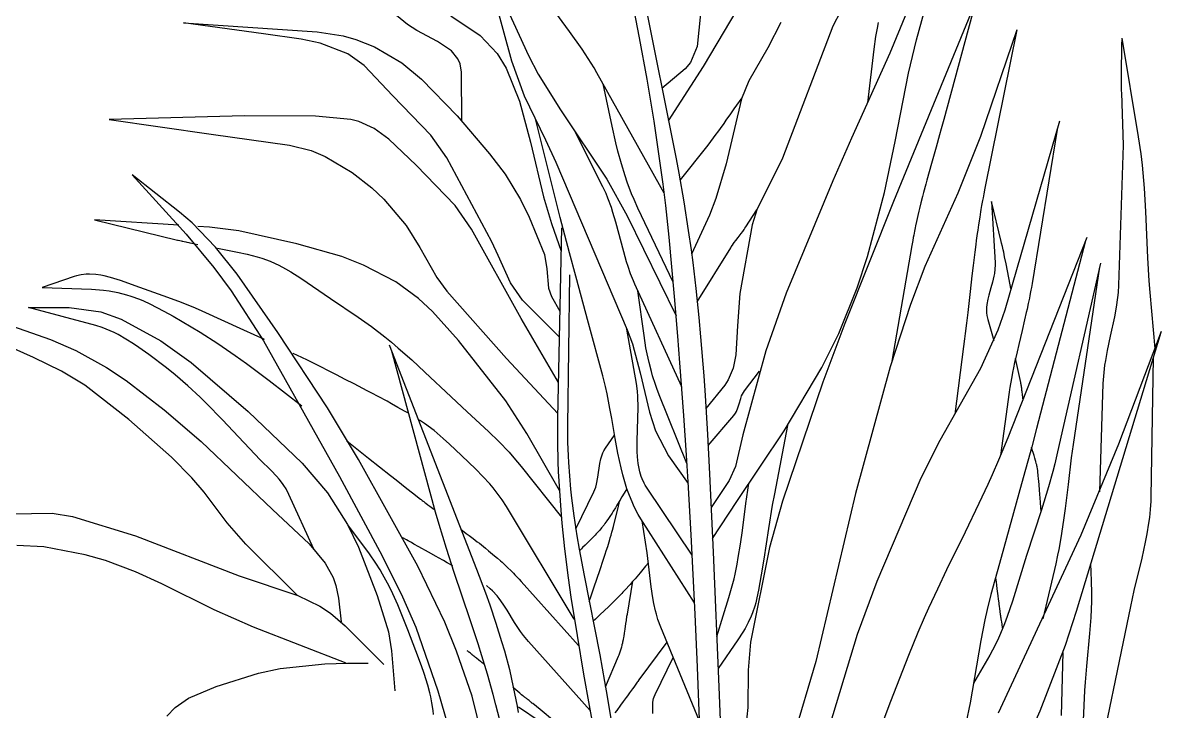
# Model space of a CAD drawing. Header units: millimetres. Extents: x 237 to 339, y 16 to 52.
# Drawn here: x 264.323 to 265.197, y 44.119 to 44.651 of the extents above; entities that cross this region are included whole.
import ezdxf

# ---------------------------------------------------------------- set-up
doc = ezdxf.new("R2010")
doc.units = ezdxf.units.MM
doc.header["$LTSCALE"] = 0.6
doc.header["$MEASUREMENT"] = 0
doc.layers.add('VEGETAÇAO', color=76, linetype='Continuous')

msp = doc.modelspace()

# ---------------------------------------------------------------- linework, layer by layer
at = {"layer": 'VEGETAÇAO', "lineweight": -3}
for p, q in [((264.77535, 44.80686), (264.82737, 44.54595)), ((264.79912, 44.63947), (264.79494, 44.66083)), ((264.80503, 44.60732), (264.79912, 44.63947)), ((264.8087, 44.58581), (264.80503, 44.60732)), ((264.81044, 44.57503), (264.8087, 44.58581)), ((264.81292, 44.55883), (264.81044, 44.57503)), ((264.81599, 44.53717), (264.81292, 44.55883)), ((264.82737, 44.54595), (264.8295, 44.53495)), ((264.81741, 44.52632), (264.81599, 44.53717)), ((264.8295, 44.53495), (264.83341, 44.51285)), ((264.81939, 44.51), (264.81741, 44.52632)), ((264.82199, 44.48545), (264.81939, 44.51)), ((264.83341, 44.51285), (264.83687, 44.49063)), ((264.739, 44.49268), (264.73596, 44.34586)), ((264.8262, 44.43955), (264.82199, 44.48545)), ((264.83687, 44.49063), (264.83895, 44.47576)), ((264.83895, 44.47576), (264.84024, 44.46582)), ((264.84024, 44.46582), (264.8426, 44.4459)), ((264.74509, 44.45645), (264.74357, 44.34013)), ((264.8426, 44.4459), (264.84495, 44.42342)), ((264.82875, 44.40894), (264.8262, 44.43955)), ((264.84495, 44.42342), (264.84635, 44.40839)), ((264.83035, 44.38853), (264.82875, 44.40894)), ((264.84635, 44.40839), (264.84879, 44.37827)), ((264.83332, 44.34769), (264.83035, 44.38853)), ((264.84879, 44.37827), (264.84986, 44.36318)), ((264.84986, 44.36318), (264.85173, 44.33297)), ((264.73596, 44.34586), (264.73584, 44.33457)), ((264.83536, 44.31705), (264.83332, 44.34769)), ((264.74357, 44.34013), (264.74355, 44.33232)), ((264.73584, 44.33457), (264.73587, 44.32705)), ((264.73587, 44.32705), (264.73619, 44.31204)), ((264.74355, 44.33232), (264.74363, 44.32712)), ((264.74363, 44.32712), (264.744, 44.31673)), ((264.85173, 44.33297), (264.85334, 44.30273)), ((264.73619, 44.31204), (264.73648, 44.30454)), ((264.744, 44.31673), (264.74428, 44.31155)), ((264.74428, 44.31155), (264.74503, 44.3012)), ((264.83663, 44.29661), (264.83536, 44.31705)), ((264.73648, 44.30454), (264.73729, 44.28956)), ((264.74503, 44.3012), (264.74601, 44.29088)), ((264.85334, 44.30273), (264.85608, 44.24231)), ((264.83898, 44.25574), (264.83663, 44.29661)), ((264.73729, 44.28956), (264.73839, 44.2746)), ((264.74601, 44.29088), (264.74677, 44.28401)), ((264.74677, 44.28401), (264.74855, 44.27029)), ((264.73839, 44.2746), (264.73927, 44.26464)), ((264.74855, 44.27029), (264.75089, 44.25489)), ((264.73927, 44.26464), (264.74137, 44.24474)), ((264.75089, 44.25489), (264.75262, 44.24464)), ((264.84209, 44.19439), (264.83898, 44.25574)), ((264.74137, 44.24474), (264.74418, 44.22239)), ((264.75262, 44.24464), (264.75637, 44.22418)), ((264.85608, 44.24231), (264.86045, 44.13838)), ((264.74418, 44.22239), (264.74628, 44.20751)), ((264.75637, 44.22418), (264.7685, 44.16293)), ((264.74628, 44.20751), (264.75092, 44.17779)), ((264.84392, 44.15347), (264.84209, 44.19439)), ((264.75092, 44.17779), (264.75597, 44.14813)), ((264.7685, 44.16293), (264.77226, 44.14251)), ((264.84505, 44.12619), (264.84392, 44.15347)), ((264.75597, 44.14813), (264.7665, 44.08891)), ((264.77226, 44.14251), (264.77399, 44.13229)), ((264.86045, 44.13838), (264.86252, 44.08641)), ((264.77399, 44.13229), (264.80038, 43.97047)), ((264.84711, 44.0716), (264.84505, 44.12619))]:
    msp.add_line(p, q, dxfattribs=at)
at = {"layer": 'VEGETAÇAO', "color": 76, "lineweight": -3}
for p, q in [((264.67282, 44.72148), (264.70043, 44.62157)), ((265.01301, 44.63792), (265.03534, 44.71895)), ((264.62006, 44.64955), (264.58418, 44.67916)), ((264.84849, 44.67888), (264.84365, 44.63267)), ((264.84849, 44.61715), (264.8861, 44.6805)), ((265.01301, 44.6777), (264.99254, 44.62744)), ((265.05884, 44.66768), (264.99538, 44.51298)), ((265.05884, 44.66768), (265.03416, 44.57633)), ((264.69471, 44.66655), (264.71335, 44.62569)), ((264.74511, 44.64436), (264.7318, 44.66259)), ((264.95432, 44.6598), (264.94838, 44.64823)), ((264.44695, 44.65096), (264.55037, 44.64391)), ((264.50878, 44.6425), (264.44695, 44.65096)), ((264.65352, 44.65646), (264.67626, 44.64109)), ((264.90843, 44.65118), (264.8983, 44.63154)), ((264.98359, 44.6512), (264.9827, 44.6469)), ((264.53805, 44.63834), (264.50878, 44.6425)), ((264.55037, 44.64391), (264.57031, 44.64088)), ((264.62719, 44.64493), (264.62006, 44.64955)), ((264.6433, 44.63662), (264.62719, 44.64493)), ((264.67626, 44.64109), (264.68935, 44.62727)), ((264.75493, 44.63053), (264.74511, 44.64436)), ((264.94838, 44.64823), (264.9096, 44.54657)), ((264.9827, 44.6469), (264.98151, 44.64041)), ((265.09057, 44.64558), (265.06237, 44.56308)), ((265.09057, 44.64558), (265.06589, 44.5233)), ((264.55256, 44.63513), (264.53805, 44.63834)), ((264.57397, 44.627), (264.55256, 44.63513)), ((264.57031, 44.64088), (264.58012, 44.6381)), ((264.58012, 44.6381), (264.59459, 44.63232)), ((264.59459, 44.63232), (264.61556, 44.61995)), ((264.65399, 44.62933), (264.6433, 44.63662)), ((264.84365, 44.63267), (264.83857, 44.62024)), ((264.98151, 44.64041), (264.98011, 44.63055)), ((265.00678, 44.61202), (265.01301, 44.63792)), ((265.17152, 44.63916), (265.18427, 44.56303)), ((265.17164, 44.62865), (265.17174, 44.6347)), ((265.17174, 44.6347), (265.17176, 44.63773)), ((264.58668, 44.61811), (264.57397, 44.627)), ((264.65903, 44.62309), (264.65399, 44.62933)), ((264.68935, 44.62727), (264.69627, 44.61591)), ((264.71335, 44.62569), (264.72105, 44.6112)), ((264.75962, 44.62343), (264.75493, 44.63053)), ((264.8983, 44.63154), (264.8836, 44.60605)), ((264.99254, 44.62744), (264.96284, 44.56192)), ((264.98011, 44.63055), (264.97527, 44.58919)), ((265.17141, 44.61654), (265.17164, 44.62865)), ((264.60882, 44.59459), (264.58668, 44.61811)), ((264.61556, 44.61995), (264.63082, 44.60755)), ((264.66064, 44.61938), (264.65903, 44.62309)), ((264.66165, 44.61291), (264.66064, 44.61938)), ((264.69627, 44.61591), (264.70661, 44.59036)), ((264.70043, 44.62157), (264.71021, 44.59467)), ((264.7641, 44.61615), (264.75962, 44.62343)), ((264.76623, 44.61243), (264.7641, 44.61615)), ((264.83439, 44.61553), (264.81652, 44.60036)), ((264.82154, 44.57519), (264.84849, 44.61715)), ((264.83857, 44.62024), (264.83439, 44.61553)), ((265.17136, 44.6125), (265.17141, 44.61654)), ((264.63082, 44.60755), (264.65828, 44.57908)), ((264.66205, 44.57491), (264.66165, 44.61291)), ((264.72105, 44.6112), (264.73811, 44.58372)), ((264.81825, 44.51954), (264.76623, 44.61243)), ((264.8836, 44.60605), (264.87787, 44.59225)), ((264.99655, 44.5594), (265.00678, 44.61202)), ((265.17134, 44.61048), (265.17136, 44.6125)), ((265.17134, 44.60645), (265.17134, 44.61048)), ((265.17135, 44.60443), (265.17134, 44.60645)), ((264.77799, 44.57118), (264.7711, 44.60374)), ((265.1714, 44.6014), (265.17135, 44.60443)), ((265.17147, 44.59838), (265.1714, 44.6014)), ((265.17152, 44.59687), (265.17147, 44.59838)), ((264.63797, 44.56423), (264.60882, 44.59459)), ((264.70661, 44.59036), (264.71508, 44.55882)), ((264.71021, 44.59467), (264.72657, 44.56064)), ((264.87787, 44.59225), (264.86612, 44.54215)), ((264.87612, 44.59024), (264.87213, 44.58459)), ((264.87814, 44.59305), (264.87612, 44.59024)), ((265.17302, 44.55655), (265.17152, 44.59687)), ((264.73811, 44.58372), (264.77388, 44.53036)), ((264.86948, 44.5808), (264.86595, 44.57575)), ((264.87213, 44.58459), (264.86948, 44.5808)), ((264.49416, 44.57908), (264.38963, 44.57626)), ((264.38963, 44.57626), (264.46831, 44.56499)), ((264.54887, 44.579), (264.49416, 44.57908)), ((264.57622, 44.57626), (264.54887, 44.579)), ((264.58252, 44.57479), (264.57622, 44.57626)), ((264.59442, 44.56923), (264.58252, 44.57479)), ((264.65828, 44.57908), (264.68346, 44.54978)), ((264.73803, 44.50075), (264.71906, 44.57586)), ((264.78091, 44.5582), (264.77799, 44.57118)), ((264.86418, 44.57323), (264.86151, 44.56947)), ((264.86595, 44.57575), (264.86418, 44.57323)), ((265.03416, 44.57633), (265.03221, 44.56918)), ((265.12347, 44.57501), (265.08117, 44.42915)), ((264.46831, 44.56499), (264.52901, 44.55654)), ((264.6056, 44.56105), (264.59442, 44.56923)), ((264.65041, 44.54667), (264.63797, 44.56423)), ((264.77094, 44.52433), (264.74891, 44.5678)), ((264.85745, 44.56389), (264.85608, 44.56205)), ((264.86016, 44.5676), (264.85745, 44.56389)), ((264.86151, 44.56947), (264.86016, 44.5676)), ((265.03088, 44.56442), (265.0282, 44.5549)), ((265.03221, 44.56918), (265.03088, 44.56442)), ((265.06237, 44.56308), (265.04498, 44.51951)), ((265.12161, 44.56861), (265.10232, 44.44978)), ((265.18427, 44.56303), (265.18619, 44.54984)), ((264.52901, 44.55654), (264.54563, 44.55231)), ((264.6268, 44.54103), (264.6056, 44.56105)), ((264.71508, 44.55882), (264.72513, 44.51654)), ((264.72657, 44.56064), (264.73451, 44.54348)), ((264.78253, 44.55174), (264.78091, 44.5582)), ((264.85084, 44.55527), (264.83046, 44.52977)), ((264.85191, 44.55661), (264.85084, 44.55527)), ((264.85401, 44.55931), (264.85191, 44.55661)), ((264.85608, 44.56205), (264.85401, 44.55931)), ((264.96284, 44.56192), (264.94838, 44.52889)), ((264.98833, 44.52005), (264.99655, 44.5594)), ((265.0282, 44.5549), (265.02461, 44.54221)), ((265.16928, 44.44847), (265.17302, 44.55655)), ((264.54563, 44.55231), (264.55639, 44.54773)), ((264.55639, 44.54773), (264.57734, 44.5354)), ((264.68525, 44.48184), (264.65041, 44.54667)), ((264.68346, 44.54978), (264.69537, 44.53399)), ((264.78516, 44.54215), (264.78253, 44.55174)), ((264.9096, 44.54657), (264.90124, 44.52967)), ((265.18619, 44.54984), (265.18721, 44.541)), ((264.65686, 44.50984), (264.6268, 44.54103)), ((264.73451, 44.54348), (264.78974, 44.41383)), ((264.78809, 44.53269), (264.78516, 44.54215)), ((264.86612, 44.54215), (264.85819, 44.51523)), ((265.02461, 44.54221), (265.02283, 44.53586)), ((265.18721, 44.541), (265.18779, 44.53509)), ((264.40747, 44.53363), (264.44922, 44.4877)), ((264.44411, 44.50479), (264.40747, 44.53363)), ((264.57734, 44.5354), (264.59254, 44.52361)), ((264.69537, 44.53399), (264.7073, 44.51463)), ((264.77388, 44.53036), (264.78974, 44.50193)), ((264.78968, 44.52804), (264.78809, 44.53269)), ((264.79312, 44.51889), (264.78968, 44.52804)), ((264.90124, 44.52967), (264.88991, 44.50722)), ((264.94838, 44.52889), (264.91255, 44.44229)), ((265.02108, 44.52949), (265.02022, 44.52631)), ((265.02283, 44.53586), (265.02108, 44.52949)), ((265.18779, 44.53509), (265.18874, 44.52322)), ((264.59254, 44.52361), (264.60185, 44.51471)), ((264.77337, 44.51915), (264.77094, 44.52433)), ((264.77484, 44.51561), (264.77337, 44.51915)), ((264.79498, 44.51441), (264.79312, 44.51889)), ((264.97516, 44.47043), (264.98833, 44.52005)), ((265.01853, 44.51993), (265.0177, 44.51673)), ((265.02022, 44.52631), (265.01853, 44.51993)), ((265.04498, 44.51951), (265.0196, 44.46271)), ((265.06501, 44.51884), (265.06445, 44.51586)), ((265.06589, 44.5233), (265.06501, 44.51884)), ((265.18874, 44.52322), (265.18979, 44.50535)), ((264.60185, 44.51471), (264.61893, 44.49453)), ((264.66952, 44.49171), (264.65686, 44.50984)), ((264.7073, 44.51463), (264.71409, 44.50088)), ((264.72513, 44.51654), (264.73134, 44.49594)), ((264.77749, 44.50833), (264.77484, 44.51561)), ((264.79796, 44.50783), (264.79498, 44.51441)), ((264.85819, 44.51523), (264.85319, 44.50237)), ((264.99538, 44.51298), (264.95778, 44.41869)), ((265.01649, 44.51192), (265.01544, 44.50764)), ((265.0177, 44.51673), (265.01649, 44.51192)), ((265.06337, 44.50989), (265.06285, 44.5069)), ((265.06408, 44.51387), (265.06337, 44.50989)), ((265.06445, 44.51586), (265.06408, 44.51387)), ((265.07088, 44.51303), (265.07371, 44.46565)), ((265.07844, 44.48223), (265.07088, 44.51303)), ((264.45383, 44.49651), (264.44411, 44.50479)), ((264.77869, 44.50461), (264.77749, 44.50833)), ((264.78091, 44.49706), (264.77869, 44.50461)), ((264.78974, 44.50193), (264.82747, 44.42463)), ((264.82521, 44.45073), (264.79796, 44.50783)), ((264.85319, 44.50237), (264.83941, 44.47225)), ((264.8814, 44.49353), (264.8897, 44.50668)), ((264.88991, 44.50722), (264.8861, 44.49501)), ((265.01418, 44.50227), (265.01309, 44.49743)), ((265.01493, 44.5055), (265.01418, 44.50227)), ((265.01544, 44.50764), (265.01493, 44.5055)), ((265.06252, 44.5049), (265.06187, 44.50091)), ((265.06285, 44.5069), (265.06252, 44.5049)), ((265.18979, 44.50535), (265.19088, 44.48146)), ((264.37839, 44.49876), (264.44246, 44.48325)), ((264.44359, 44.49462), (264.37839, 44.49876)), ((264.4719, 44.47775), (264.45383, 44.49651)), ((264.46719, 44.49312), (264.45809, 44.49369)), ((264.48978, 44.49036), (264.46719, 44.49312)), ((264.61893, 44.49453), (264.62958, 44.47759)), ((264.71409, 44.50088), (264.72572, 44.47198)), ((264.73134, 44.49594), (264.73863, 44.47474)), ((264.7451, 44.47348), (264.73803, 44.50075)), ((264.78703, 44.47404), (264.78091, 44.49706)), ((264.8861, 44.49501), (264.8767, 44.44197)), ((264.88058, 44.49228), (264.8814, 44.49353)), ((265.01205, 44.49256), (265.01155, 44.49013)), ((265.01239, 44.49419), (265.01205, 44.49256)), ((265.01309, 44.49743), (265.01239, 44.49419)), ((265.06093, 44.4949), (265.06033, 44.49089)), ((265.06187, 44.50091), (265.06093, 44.4949)), ((264.44922, 44.4877), (264.47061, 44.46212)), ((264.53463, 44.48043), (264.48978, 44.49036)), ((264.70773, 44.42265), (264.66952, 44.49171)), ((264.87348, 44.48282), (264.87528, 44.48516)), ((264.87528, 44.48516), (264.87769, 44.48827)), ((264.87769, 44.48827), (264.87887, 44.48985)), ((264.87887, 44.48985), (264.88002, 44.49146)), ((264.88002, 44.49146), (264.88058, 44.49228)), ((265.01059, 44.48524), (265.01014, 44.48278)), ((265.01091, 44.48687), (265.01059, 44.48524)), ((265.01155, 44.49013), (265.01091, 44.48687)), ((265.05995, 44.48821), (265.0592, 44.48285)), ((265.06033, 44.49089), (265.05995, 44.48821)), ((265.14462, 44.48514), (265.08352, 44.33044)), ((264.44246, 44.48325), (264.44303, 44.48311)), ((264.44303, 44.48311), (264.44419, 44.48284)), ((264.44419, 44.48284), (264.44534, 44.48257)), ((264.44534, 44.48257), (264.44611, 44.4824)), ((264.44611, 44.4824), (264.44662, 44.48228)), ((264.44662, 44.48228), (264.44765, 44.48205)), ((264.44765, 44.48205), (264.44881, 44.4818)), ((264.44881, 44.4818), (264.44958, 44.48163)), ((264.44958, 44.48163), (264.45112, 44.4813)), ((264.45112, 44.4813), (264.45189, 44.48114)), ((264.45189, 44.48114), (264.45344, 44.48082)), ((264.45344, 44.48082), (264.45807, 44.47985)), ((264.48858, 44.4568), (264.4719, 44.47775)), ((264.47335, 44.4769), (264.48865, 44.47394)), ((264.56924, 44.47052), (264.53463, 44.48043)), ((264.62958, 44.47759), (264.64276, 44.45427)), ((264.69015, 44.47141), (264.68525, 44.48184)), ((264.84373, 44.43549), (264.86965, 44.47733)), ((264.86965, 44.47733), (264.87005, 44.47796)), ((264.87005, 44.47796), (264.87087, 44.47921)), ((264.87087, 44.47921), (264.87172, 44.48044)), ((264.87172, 44.48044), (264.8723, 44.48124)), ((264.8723, 44.48124), (264.87348, 44.48282)), ((265.00949, 44.47909), (264.99412, 44.38962)), ((265.01014, 44.48278), (265.00949, 44.47909)), ((265.05879, 44.47983), (265.05801, 44.47378)), ((265.0592, 44.48285), (265.05879, 44.47983)), ((265.07876, 44.4809), (265.07844, 44.48223)), ((265.07939, 44.47823), (265.07876, 44.4809)), ((265.07999, 44.47555), (265.07939, 44.47823)), ((265.08038, 44.47376), (265.07999, 44.47555)), ((265.14366, 44.48269), (265.10584, 44.3378)), ((265.19088, 44.48146), (265.19145, 44.46952)), ((264.48865, 44.47394), (264.49628, 44.47226)), ((264.49628, 44.47226), (264.50387, 44.47029)), ((264.50387, 44.47029), (264.50765, 44.46916)), ((264.50765, 44.46916), (264.5139, 44.4669)), ((264.5139, 44.4669), (264.51798, 44.46513)), ((264.58616, 44.46384), (264.56924, 44.47052)), ((264.69952, 44.4501), (264.69015, 44.47141)), ((264.72572, 44.47198), (264.72767, 44.46109)), ((264.74995, 44.45535), (264.7451, 44.47348)), ((264.78922, 44.46646), (264.78703, 44.47404)), ((264.79041, 44.46272), (264.78922, 44.46646)), ((264.96727, 44.44623), (264.97516, 44.47043)), ((265.05725, 44.46773), (265.05676, 44.46369)), ((265.05801, 44.47378), (265.05725, 44.46773)), ((265.08114, 44.47017), (265.08038, 44.47376)), ((265.08224, 44.46477), (265.08114, 44.47017)), ((265.19145, 44.46952), (265.19254, 44.45165)), ((264.47061, 44.46212), (264.484, 44.44394)), ((264.51798, 44.46513), (264.52066, 44.46384)), ((264.52066, 44.46384), (264.52596, 44.46104)), ((264.52596, 44.46104), (264.52989, 44.45877)), ((264.52989, 44.45877), (264.53762, 44.45389)), ((264.61107, 44.45084), (264.58616, 44.46384)), ((264.72767, 44.46109), (264.72901, 44.44615)), ((264.79233, 44.45721), (264.79041, 44.46272)), ((265.0196, 44.46271), (265.00831, 44.43342)), ((265.05676, 44.46369), (265.0558, 44.4556)), ((265.07319, 44.45742), (265.07277, 44.45522)), ((265.07362, 44.46072), (265.07319, 44.45742)), ((265.07376, 44.46401), (265.07362, 44.46072)), ((265.07371, 44.46565), (265.07376, 44.46401)), ((265.08437, 44.45394), (265.08224, 44.46477)), ((265.15503, 44.4653), (265.12205, 44.31963)), ((265.15439, 44.46244), (265.13404, 44.32527)), ((264.36265, 44.45507), (264.33792, 44.44661)), ((264.36448, 44.45563), (264.36265, 44.45507)), ((264.36816, 44.45644), (264.36448, 44.45563)), ((264.37188, 44.45686), (264.36816, 44.45644)), ((264.37437, 44.45693), (264.37188, 44.45686)), ((264.37939, 44.45665), (264.37437, 44.45693)), ((264.38317, 44.45611), (264.37939, 44.45665)), ((264.38569, 44.45562), (264.38317, 44.45611)), ((264.39075, 44.45436), (264.38569, 44.45562)), ((264.39832, 44.45198), (264.39075, 44.45436)), ((264.41323, 44.44661), (264.39832, 44.45198)), ((264.51993, 44.41186), (264.48858, 44.4568)), ((264.53762, 44.45389), (264.56048, 44.43816)), ((264.6286, 44.43805), (264.61107, 44.45084)), ((264.64276, 44.45427), (264.65041, 44.44379)), ((264.70886, 44.43675), (264.69952, 44.4501)), ((264.75984, 44.41918), (264.74995, 44.45535)), ((264.79446, 44.45182), (264.79233, 44.45721)), ((264.79561, 44.44919), (264.79446, 44.45182)), ((264.83175, 44.36986), (264.79561, 44.44919)), ((265.0558, 44.4556), (265.05442, 44.44346)), ((265.07173, 44.45082), (265.07053, 44.44643)), ((265.07277, 44.45522), (265.07173, 44.45082)), ((265.08545, 44.44854), (265.08437, 44.45394)), ((265.10232, 44.44978), (265.10179, 44.44663)), ((265.19254, 44.45165), (265.19326, 44.44274)), ((264.33792, 44.44661), (264.37614, 44.4452)), ((264.37614, 44.4452), (264.38217, 44.44483)), ((264.38217, 44.44483), (264.38518, 44.44453)), ((264.38518, 44.44453), (264.38968, 44.44393)), ((264.38968, 44.44393), (264.3964, 44.44268)), ((264.3964, 44.44268), (264.40307, 44.44099)), ((264.40307, 44.44099), (264.40639, 44.43998)), ((264.40639, 44.43998), (264.41297, 44.43759)), ((264.4349, 44.43898), (264.41323, 44.44661)), ((264.484, 44.44394), (264.50886, 44.40546)), ((264.65041, 44.44379), (264.69649, 44.39165)), ((264.72901, 44.44615), (264.73134, 44.43956)), ((264.80266, 44.40941), (264.79793, 44.44411)), ((264.8767, 44.44197), (264.87485, 44.41699)), ((264.91255, 44.44229), (264.89667, 44.39777)), ((264.95308, 44.41103), (264.96727, 44.44623)), ((265.05442, 44.44346), (265.05259, 44.42727)), ((265.06893, 44.4406), (265.06824, 44.43771)), ((265.07053, 44.44643), (265.06893, 44.4406)), ((265.08601, 44.44584), (265.08545, 44.44854)), ((265.10063, 44.44037), (265.10022, 44.43828)), ((265.10116, 44.44315), (265.10063, 44.44037)), ((265.10142, 44.44454), (265.10116, 44.44315)), ((265.10179, 44.44663), (265.10142, 44.44454)), ((265.16855, 44.43896), (265.16893, 44.44275)), ((265.16893, 44.44275), (265.16928, 44.44847)), ((265.19326, 44.44274), (265.19712, 44.3995)), ((264.32739, 44.43109), (264.35891, 44.43109)), ((264.37936, 44.4172), (264.32739, 44.43109)), ((264.35891, 44.43109), (264.38316, 44.4277)), ((264.41297, 44.43759), (264.41624, 44.43622)), ((264.41624, 44.43622), (264.4211, 44.43393)), ((264.4211, 44.43393), (264.43193, 44.42829)), ((264.44563, 44.43496), (264.4349, 44.43898)), ((264.45628, 44.43062), (264.44563, 44.43496)), ((264.56048, 44.43816), (264.58182, 44.42381)), ((264.63935, 44.42813), (264.6286, 44.43805)), ((264.73726, 44.4084), (264.70886, 44.43675)), ((264.73134, 44.43956), (264.73767, 44.42823)), ((265.00831, 44.43342), (264.99284, 44.38541)), ((265.06722, 44.43126), (265.06711, 44.42843)), ((265.06746, 44.4334), (265.06722, 44.43126)), ((265.06824, 44.43771), (265.06746, 44.4334)), ((265.09936, 44.43413), (265.09846, 44.42999)), ((265.10022, 44.43828), (265.09936, 44.43413)), ((265.16614, 44.42393), (265.1675, 44.43142)), ((265.1675, 44.43142), (265.16855, 44.43896)), ((264.38316, 44.4277), (264.39897, 44.42218)), ((264.43193, 44.42829), (264.43905, 44.42439)), ((264.43905, 44.42439), (264.45304, 44.41626)), ((264.46157, 44.42829), (264.45628, 44.43062)), ((264.49356, 44.41375), (264.46157, 44.42829)), ((264.58182, 44.42381), (264.59233, 44.41638)), ((264.6594, 44.40574), (264.63935, 44.42813)), ((264.73653, 44.37327), (264.70773, 44.42265)), ((265.05259, 44.42727), (265.05166, 44.41918)), ((265.06711, 44.42843), (265.06716, 44.42703)), ((265.06716, 44.42703), (265.06737, 44.42494)), ((265.06737, 44.42494), (265.06804, 44.42183)), ((265.08117, 44.42915), (265.07594, 44.41357)), ((265.09784, 44.42724), (265.09657, 44.42174)), ((265.09846, 44.42999), (265.09784, 44.42724)), ((265.16295, 44.40902), (265.16614, 44.42393)), ((264.30439, 44.42041), (264.34433, 44.40642)), ((264.38417, 44.41572), (264.37936, 44.4172)), ((264.38733, 44.41454), (264.38417, 44.41572)), ((264.39354, 44.41177), (264.38733, 44.41454)), ((264.39897, 44.42218), (264.42963, 44.40546)), ((264.45304, 44.41626), (264.45993, 44.41203)), ((264.50952, 44.40636), (264.49356, 44.41375)), ((264.59233, 44.41638), (264.60264, 44.4085)), ((264.77094, 44.37847), (264.75984, 44.41918)), ((264.79679, 44.37258), (264.78951, 44.41437)), ((264.78974, 44.41383), (264.79366, 44.40321)), ((264.87485, 44.41699), (264.8735, 44.39463)), ((264.95778, 44.41869), (264.9408, 44.37362)), ((265.05166, 44.41918), (265.0507, 44.4111)), ((265.06804, 44.42183), (265.07277, 44.40568)), ((265.09657, 44.42174), (265.09461, 44.4135)), ((264.33126, 44.39267), (264.28735, 44.41186)), ((264.34433, 44.40642), (264.36403, 44.39798)), ((264.39661, 44.41021), (264.39354, 44.41177)), ((264.40265, 44.40676), (264.39661, 44.41021)), ((264.40859, 44.40298), (264.40265, 44.40676)), ((264.42963, 44.40546), (264.45309, 44.38864)), ((264.45993, 44.41203), (264.47352, 44.40328)), ((264.50886, 44.40546), (264.56764, 44.30078)), ((264.55815, 44.35361), (264.51993, 44.41186)), ((264.60264, 44.4085), (264.60769, 44.40433)), ((264.69603, 44.35918), (264.6594, 44.40574)), ((264.80414, 44.40009), (264.80266, 44.40941)), ((264.94009, 44.38483), (264.95308, 44.41103)), ((265.0502, 44.40706), (265.04944, 44.40101)), ((265.0507, 44.4111), (265.0502, 44.40706)), ((265.07594, 44.41357), (265.06259, 44.38418)), ((265.09461, 44.4135), (265.09198, 44.40253)), ((265.20175, 44.41174), (265.1364, 44.19637)), ((265.16056, 44.39783), (265.16295, 44.40902)), ((265.1693, 44.32602), (265.2022, 44.41294)), ((264.36403, 44.39798), (264.38764, 44.38493)), ((264.41251, 44.40032), (264.40859, 44.40298)), ((264.42025, 44.39477), (264.41251, 44.40032)), ((264.47352, 44.40328), (264.48692, 44.39413)), ((264.60598, 44.40225), (264.67328, 44.22921)), ((264.60769, 44.40433), (264.61294, 44.39982)), ((264.64176, 44.27301), (264.60783, 44.39749)), ((264.61294, 44.39982), (264.6233, 44.39062)), ((264.79366, 44.40321), (264.79964, 44.38068)), ((264.80503, 44.39546), (264.80414, 44.40009)), ((264.89667, 44.39777), (264.87905, 44.33294)), ((265.04944, 44.40101), (265.04272, 44.34888)), ((265.09069, 44.39704), (265.08944, 44.39153)), ((265.09198, 44.40253), (265.09069, 44.39704)), ((265.15918, 44.39034), (265.16056, 44.39783)), ((264.35295, 44.38196), (264.33126, 44.39267)), ((264.43388, 44.38445), (264.42025, 44.39477)), ((264.45309, 44.38864), (264.49693, 44.35098)), ((264.48692, 44.39413), (264.49575, 44.38782)), ((264.49575, 44.38782), (264.51327, 44.37474)), ((264.53838, 44.39254), (264.53181, 44.39575)), ((264.54275, 44.39037), (264.53838, 44.39254)), ((264.55149, 44.38601), (264.54275, 44.39037)), ((264.6233, 44.39062), (264.63352, 44.38121)), ((264.69649, 44.39165), (264.73604, 44.34936)), ((264.80656, 44.38858), (264.80503, 44.39546)), ((264.80832, 44.38178), (264.80656, 44.38858)), ((264.8735, 44.39463), (264.87142, 44.38439)), ((265.08884, 44.38878), (265.08797, 44.38463)), ((265.08944, 44.39153), (265.08884, 44.38878)), ((265.09355, 44.37327), (265.0895, 44.39178)), ((265.1586, 44.38658), (265.15918, 44.39034)), ((265.19585, 44.39231), (265.19401, 44.28486)), ((264.37094, 44.37109), (264.35295, 44.38196)), ((264.38764, 44.38493), (264.40274, 44.37468)), ((264.44054, 44.3791), (264.43388, 44.38445)), ((264.45033, 44.37076), (264.44054, 44.3791)), ((264.5606, 44.38144), (264.55149, 44.38601)), ((264.56516, 44.37915), (264.5606, 44.38144)), ((264.57198, 44.37568), (264.56516, 44.37915)), ((264.63352, 44.38121), (264.65378, 44.36205)), ((264.79964, 44.38068), (264.80683, 44.35023)), ((264.80929, 44.37843), (264.80832, 44.38178)), ((264.87142, 44.38439), (264.86765, 44.37527)), ((264.88022, 44.36683), (264.89195, 44.38202)), ((264.91077, 44.33589), (264.94009, 44.38483)), ((264.99284, 44.38541), (264.96601, 44.28756)), ((265.06259, 44.38418), (265.03099, 44.32835)), ((265.08688, 44.37908), (265.08636, 44.3763)), ((265.08723, 44.38094), (265.08688, 44.37908)), ((265.08797, 44.38463), (265.08723, 44.38094)), ((265.15741, 44.37522), (265.15788, 44.38092)), ((265.15788, 44.38092), (265.1586, 44.38658)), ((264.40492, 44.34457), (264.37094, 44.37109)), ((264.40274, 44.37468), (264.43218, 44.35205)), ((264.45987, 44.36198), (264.45033, 44.37076)), ((264.51327, 44.37474), (264.53852, 44.35534)), ((264.57879, 44.37219), (264.57198, 44.37568)), ((264.58219, 44.37043), (264.57879, 44.37219)), ((264.58899, 44.36688), (264.58219, 44.37043)), ((264.77298, 44.37019), (264.77094, 44.37847)), ((264.77421, 44.36458), (264.77298, 44.37019)), ((264.79759, 44.36656), (264.79679, 44.37258)), ((264.81142, 44.3718), (264.80929, 44.37843)), ((264.81257, 44.36855), (264.81142, 44.3718)), ((264.86495, 44.37125), (264.85052, 44.35307)), ((264.86765, 44.37527), (264.86495, 44.37125)), ((264.9408, 44.37362), (264.9096, 44.28167)), ((265.08565, 44.37211), (265.0852, 44.36931)), ((265.08588, 44.37351), (265.08565, 44.37211)), ((265.08636, 44.3763), (265.08588, 44.37351)), ((265.09358, 44.37311), (265.09355, 44.37327)), ((265.09365, 44.3728), (265.09358, 44.37311)), ((265.09371, 44.37248), (265.09365, 44.3728)), ((265.09376, 44.37227), (265.09371, 44.37248)), ((265.09384, 44.37185), (265.09376, 44.37227)), ((265.09389, 44.37154), (265.09384, 44.37185)), ((265.09393, 44.37133), (265.09389, 44.37154)), ((265.094, 44.3709), (265.09393, 44.37133)), ((265.09404, 44.37069), (265.094, 44.3709)), ((265.0941, 44.37027), (265.09404, 44.37069)), ((265.09417, 44.36984), (265.0941, 44.37027)), ((265.15457, 44.28895), (265.15728, 44.37235)), ((265.15728, 44.37235), (265.15741, 44.37522)), ((264.46455, 44.35739), (264.45987, 44.36198)), ((264.59238, 44.36509), (264.58899, 44.36688)), ((264.59746, 44.36238), (264.59238, 44.36509)), ((264.60421, 44.35872), (264.59746, 44.36238)), ((264.65378, 44.36205), (264.6661, 44.35062)), ((264.7764, 44.35318), (264.77421, 44.36458)), ((264.79789, 44.36244), (264.79759, 44.36656)), ((264.79808, 44.35402), (264.79789, 44.36244)), ((264.81441, 44.36374), (264.81257, 44.36855)), ((264.83577, 44.3106), (264.81441, 44.36374)), ((264.87732, 44.3609), (264.87805, 44.36288)), ((264.87805, 44.36288), (264.87939, 44.36561)), ((264.87939, 44.36561), (264.88022, 44.36683)), ((265.08469, 44.3658), (265.07797, 44.31688)), ((265.08499, 44.36791), (265.08469, 44.3658)), ((265.0852, 44.36931), (265.08499, 44.36791)), ((265.09421, 44.36956), (265.09417, 44.36984)), ((265.09429, 44.36899), (265.09421, 44.36956)), ((265.09437, 44.36835), (265.09429, 44.36899)), ((265.09443, 44.36792), (265.09437, 44.36835)), ((265.09446, 44.36764), (265.09443, 44.36792)), ((265.09453, 44.36707), (265.09446, 44.36764)), ((265.09463, 44.36621), (265.09453, 44.36707)), ((265.0947, 44.36564), (265.09463, 44.36621)), ((265.09482, 44.36449), (265.0947, 44.36564)), ((265.09496, 44.3632), (265.09482, 44.36449)), ((265.09506, 44.36235), (265.09496, 44.3632)), ((265.09511, 44.36192), (265.09506, 44.36235)), ((265.09519, 44.36128), (265.09511, 44.36192)), ((265.09528, 44.36063), (265.09519, 44.36128)), ((264.47721, 44.34443), (264.46455, 44.35739)), ((264.58229, 44.31385), (264.55815, 44.35361)), ((264.60758, 44.35687), (264.60421, 44.35872)), ((264.61263, 44.35406), (264.60758, 44.35687)), ((264.61766, 44.35122), (264.61263, 44.35406)), ((264.71223, 44.33387), (264.69603, 44.35918)), ((264.77775, 44.34551), (264.7764, 44.35318)), ((264.79789, 44.34544), (264.79808, 44.35402)), ((264.87396, 44.35079), (264.87512, 44.35368)), ((264.87512, 44.35368), (264.87607, 44.35676)), ((264.87607, 44.35676), (264.87732, 44.3609)), ((265.09532, 44.36031), (265.09528, 44.36063)), ((264.43783, 44.31553), (264.40492, 44.34457)), ((264.43218, 44.35205), (264.46083, 44.32779)), ((264.48553, 44.33565), (264.47721, 44.34443)), ((264.49693, 44.35098), (264.53881, 44.31085)), ((264.62017, 44.34978), (264.61766, 44.35122)), ((264.63313, 44.3417), (264.62932, 44.34429)), ((264.6661, 44.35062), (264.68258, 44.33543)), ((264.78037, 44.33011), (264.77775, 44.34551)), ((264.79734, 44.32829), (264.79789, 44.34544)), ((264.80683, 44.35023), (264.81146, 44.33585)), ((264.8522, 44.32459), (264.872, 44.34768)), ((264.872, 44.34768), (264.87326, 44.34946)), ((264.87326, 44.34946), (264.87396, 44.35079)), ((264.50204, 44.31787), (264.48553, 44.33565)), ((264.64051, 44.33606), (264.63313, 44.3417)), ((264.64768, 44.32996), (264.64051, 44.33606)), ((264.68258, 44.33543), (264.69063, 44.32759)), ((264.81146, 44.33585), (264.82147, 44.31659)), ((264.87435, 44.28138), (264.91077, 44.33589)), ((264.91351, 44.34005), (264.90332, 44.28736)), ((265.10584, 44.3378), (265.10206, 44.32351)), ((264.46083, 44.32779), (264.51567, 44.27514)), ((264.57315, 44.32829), (264.59004, 44.3149)), ((264.65236, 44.32571), (264.64768, 44.32996)), ((264.69063, 44.32759), (264.69845, 44.3194)), ((264.73728, 44.28976), (264.71223, 44.33387)), ((264.77293, 44.32259), (264.77995, 44.33254)), ((264.78249, 44.31867), (264.78037, 44.33011)), ((264.79743, 44.31995), (264.79734, 44.32829)), ((264.87905, 44.33294), (264.87334, 44.3084)), ((265.03099, 44.32835), (265.01654, 44.2995)), ((265.08352, 44.33044), (265.07645, 44.31331)), ((264.50622, 44.31357), (264.50204, 44.31787)), ((264.66165, 44.31696), (264.65236, 44.32571)), ((264.69845, 44.3194), (264.70223, 44.31514)), ((264.76983, 44.3159), (264.77096, 44.31905)), ((264.77096, 44.31905), (264.77167, 44.32052)), ((264.77167, 44.32052), (264.77293, 44.32259)), ((264.78491, 44.30743), (264.78249, 44.31867)), ((264.79766, 44.31588), (264.79743, 44.31995)), ((265.10206, 44.32351), (265.09427, 44.295)), ((265.10221, 44.32225), (265.10197, 44.32317)), ((265.10273, 44.32042), (265.10221, 44.32225)), ((265.10309, 44.3192), (265.10273, 44.32042)), ((265.10384, 44.31677), (265.10309, 44.3192)), ((265.12205, 44.31963), (265.11988, 44.31056)), ((265.13404, 44.32527), (265.13261, 44.31502)), ((265.14027, 44.25557), (265.1693, 44.32602)), ((264.45348, 44.29971), (264.43783, 44.31553)), ((264.51484, 44.30518), (264.50622, 44.31357)), ((264.53881, 44.31085), (264.55827, 44.28796)), ((264.62813, 44.23135), (264.58229, 44.31385)), ((264.59004, 44.3149), (264.59848, 44.3082)), ((264.6728, 44.30626), (264.66165, 44.31696)), ((264.70223, 44.31514), (264.70773, 44.3085)), ((264.76707, 44.30007), (264.76865, 44.31082)), ((264.76865, 44.31082), (264.76938, 44.31425)), ((264.76938, 44.31425), (264.76983, 44.3159)), ((264.79824, 44.31061), (264.79766, 44.31588)), ((264.79866, 44.30804), (264.79824, 44.31061)), ((264.82147, 44.31659), (264.83672, 44.29515)), ((265.07645, 44.31331), (265.07151, 44.30206)), ((265.10439, 44.31495), (265.10384, 44.31677)), ((265.10493, 44.31312), (265.10439, 44.31495)), ((265.10519, 44.31221), (265.10493, 44.31312)), ((265.10556, 44.31083), (265.10519, 44.31221)), ((265.10587, 44.30961), (265.10556, 44.31083)), ((265.10601, 44.30899), (265.10587, 44.30961)), ((265.10621, 44.30807), (265.10601, 44.30899)), ((265.11988, 44.31056), (265.11831, 44.30455)), ((265.13261, 44.31502), (265.13009, 44.29441)), ((264.51899, 44.30082), (264.51484, 44.30518)), ((264.52097, 44.29854), (264.51899, 44.30082)), ((264.56764, 44.30078), (264.60052, 44.2393)), ((264.59848, 44.3082), (264.60693, 44.30151)), ((264.60693, 44.30151), (264.61116, 44.29817)), ((264.67824, 44.30073), (264.6728, 44.30626)), ((264.68352, 44.295), (264.67824, 44.30073)), ((264.70773, 44.3085), (264.73886, 44.26915)), ((264.76604, 44.29482), (264.76707, 44.30007)), ((264.78629, 44.30193), (264.78491, 44.30743)), ((264.78835, 44.29474), (264.78629, 44.30193)), ((264.79948, 44.30429), (264.79866, 44.30804)), ((264.80054, 44.30068), (264.79948, 44.30429)), ((264.80118, 44.29892), (264.80054, 44.30068)), ((264.87334, 44.3084), (264.86847, 44.29758)), ((265.07151, 44.30206), (265.06812, 44.29461)), ((265.10647, 44.30667), (265.10621, 44.30807)), ((265.10669, 44.30527), (265.10647, 44.30667)), ((265.10678, 44.30457), (265.10669, 44.30527)), ((265.10713, 44.30125), (265.10678, 44.30457)), ((265.10735, 44.29902), (265.10713, 44.30125)), ((265.11831, 44.30455), (265.11497, 44.29264)), ((264.46298, 44.28857), (264.45348, 44.29971)), ((264.52345, 44.29535), (264.52097, 44.29854)), ((264.52462, 44.29369), (264.52345, 44.29535)), ((264.52627, 44.29108), (264.52462, 44.29369)), ((264.61116, 44.29817), (264.61961, 44.29148)), ((264.61961, 44.29148), (264.62383, 44.28814)), ((264.68606, 44.29203), (264.68352, 44.295)), ((264.69093, 44.28583), (264.68606, 44.29203)), ((264.76394, 44.28877), (264.76534, 44.29231)), ((264.76534, 44.29231), (264.76604, 44.29482)), ((264.78949, 44.29121), (264.78819, 44.28914)), ((264.78949, 44.29122), (264.78835, 44.29474)), ((264.79135, 44.28604), (264.78949, 44.29122)), ((264.80268, 44.29554), (264.80118, 44.29892)), ((264.80355, 44.29391), (264.80268, 44.29554)), ((264.80501, 44.29154), (264.80355, 44.29391)), ((264.83983, 44.24004), (264.80501, 44.29154)), ((264.86847, 44.29758), (264.85456, 44.2768)), ((264.88137, 44.27973), (264.88357, 44.29531)), ((265.01654, 44.2995), (264.98248, 44.21968)), ((265.06812, 44.29461), (265.0612, 44.27982)), ((265.09427, 44.295), (265.07837, 44.23813)), ((265.10774, 44.29454), (265.10735, 44.29902)), ((265.1081, 44.29002), (265.10774, 44.29454)), ((265.11497, 44.29264), (265.10952, 44.27494)), ((265.13009, 44.29441), (265.12787, 44.27608)), ((264.48091, 44.26494), (264.46298, 44.28857)), ((264.52845, 44.28689), (264.52627, 44.29108)), ((264.54781, 44.24461), (264.52845, 44.28689)), ((264.55827, 44.28796), (264.5738, 44.26371)), ((264.62383, 44.28814), (264.63018, 44.28313)), ((264.63018, 44.28313), (264.63055, 44.28284)), ((264.63055, 44.28284), (264.63129, 44.28226)), ((264.69323, 44.28258), (264.69093, 44.28583)), ((264.69649, 44.2775), (264.69323, 44.28258)), ((264.75004, 44.26026), (264.76394, 44.28877)), ((264.78563, 44.28496), (264.78394, 44.28216)), ((264.78733, 44.28775), (264.78563, 44.28496)), ((264.78819, 44.28914), (264.78733, 44.28775)), ((264.79342, 44.281), (264.79135, 44.28604)), ((264.90332, 44.28736), (264.90168, 44.27848)), ((264.96601, 44.28756), (264.93545, 44.15791)), ((265.10876, 44.28096), (265.1081, 44.29002)), ((265.19401, 44.28486), (265.19392, 44.28165)), ((264.51567, 44.27514), (264.54398, 44.24864)), ((264.63129, 44.28226), (264.63203, 44.28168)), ((264.63203, 44.28168), (264.63253, 44.2813)), ((264.63253, 44.2813), (264.63352, 44.28053)), ((264.63352, 44.28053), (264.63427, 44.27996)), ((264.63427, 44.27996), (264.63576, 44.27881)), ((264.63576, 44.27881), (264.63726, 44.27768)), ((264.63726, 44.27768), (264.64026, 44.27541)), ((264.74886, 44.19058), (264.69649, 44.2775)), ((264.77884, 44.27379), (264.77797, 44.27241)), ((264.78056, 44.27656), (264.77884, 44.27379)), ((264.78017, 44.26656), (264.78233, 44.27553)), ((264.78169, 44.27842), (264.78056, 44.27656)), ((264.78394, 44.28216), (264.78169, 44.27842)), ((264.78233, 44.27553), (264.78343, 44.28001)), ((264.78343, 44.28001), (264.78399, 44.28224)), ((264.79453, 44.27854), (264.79342, 44.281)), ((264.79694, 44.27373), (264.79453, 44.27854)), ((264.79824, 44.27139), (264.79694, 44.27373)), ((264.85562, 44.25283), (264.87435, 44.28138)), ((264.87859, 44.25892), (264.88137, 44.27973)), ((264.90168, 44.27848), (264.89875, 44.26063)), ((264.9096, 44.28167), (264.89955, 44.24593)), ((265.0612, 44.27982), (265.05055, 44.25781)), ((265.10952, 44.27494), (265.09807, 44.23975)), ((265.1091, 44.27643), (265.10876, 44.28096)), ((265.10928, 44.27418), (265.1091, 44.27643)), ((265.12787, 44.27608), (265.12665, 44.26695)), ((265.19353, 44.27526), (265.19288, 44.26891)), ((265.19392, 44.28165), (265.19353, 44.27526)), ((264.31376, 44.27194), (264.34566, 44.27245)), ((264.34566, 44.27245), (264.36147, 44.2698)), ((264.36147, 44.2698), (264.41003, 44.25485)), ((264.49522, 44.24844), (264.48091, 44.26494)), ((264.6444, 44.26361), (264.64176, 44.27301)), ((264.77393, 44.26634), (264.77252, 44.26437)), ((264.77531, 44.26834), (264.77393, 44.26634)), ((264.77621, 44.26968), (264.77531, 44.26834)), ((264.77797, 44.27241), (264.77621, 44.26968)), ((264.77906, 44.26209), (264.78017, 44.26656)), ((264.80031, 44.26797), (264.79824, 44.27139)), ((264.84168, 44.20316), (264.80031, 44.26797)), ((264.80501, 44.24174), (264.80123, 44.26653)), ((265.12665, 44.26695), (265.12457, 44.25334)), ((265.19288, 44.26891), (265.19233, 44.2647)), ((264.5738, 44.26371), (264.58231, 44.24621)), ((264.59064, 44.24096), (264.57399, 44.26336)), ((264.65006, 44.24504), (264.6444, 44.26361)), ((264.66116, 44.25996), (264.66544, 44.25678)), ((264.66544, 44.25678), (264.66758, 44.25518)), ((264.76576, 44.2563), (264.76482, 44.25531)), ((264.767, 44.25764), (264.76576, 44.2563)), ((264.76762, 44.25832), (264.767, 44.25764)), ((264.76853, 44.25935), (264.76762, 44.25832)), ((264.76986, 44.26093), (264.76853, 44.25935)), ((264.77074, 44.26202), (264.76986, 44.26093)), ((264.77117, 44.26257), (264.77074, 44.26202)), ((264.77181, 44.2634), (264.77117, 44.26257)), ((264.77252, 44.26437), (264.77181, 44.2634)), ((264.77727, 44.25543), (264.77788, 44.25764)), ((264.77788, 44.25764), (264.77828, 44.25912)), ((264.77828, 44.25912), (264.77906, 44.26209)), ((264.87709, 44.24854), (264.87859, 44.25892)), ((264.89875, 44.26063), (264.89508, 44.23676)), ((265.05055, 44.25781), (265.03624, 44.22853)), ((265.19097, 44.25631), (265.18976, 44.25005)), ((265.19233, 44.2647), (265.19097, 44.25631)), ((264.41003, 44.25485), (264.49011, 44.22387)), ((264.5349, 44.20906), (264.49522, 44.24844)), ((264.54398, 44.24864), (264.55641, 44.23383)), ((264.61924, 44.25176), (264.61638, 44.25337)), ((264.62051, 44.25105), (264.61924, 44.25176)), ((264.62305, 44.24962), (264.62051, 44.25105)), ((264.62495, 44.24855), (264.62305, 44.24962)), ((264.62876, 44.24641), (264.62495, 44.24855)), ((264.66758, 44.25518), (264.67077, 44.25276)), ((264.67077, 44.25276), (264.67396, 44.25031)), ((264.67396, 44.25031), (264.67555, 44.24908)), ((264.67555, 44.24908), (264.67871, 44.24658)), ((264.75714, 44.24765), (264.75522, 44.24573)), ((264.75842, 44.24892), (264.75714, 44.24765)), ((264.761, 44.25145), (264.75842, 44.24892)), ((264.76292, 44.25337), (264.761, 44.25145)), ((264.76482, 44.25531), (264.76292, 44.25337)), ((264.77463, 44.24674), (264.77575, 44.25033)), ((264.77575, 44.25033), (264.7763, 44.25213)), ((264.7763, 44.25213), (264.77663, 44.25323)), ((264.77663, 44.25323), (264.77727, 44.25543)), ((264.87542, 44.2382), (264.87709, 44.24854)), ((265.07647, 44.11828), (265.14027, 44.25557)), ((265.12457, 44.25334), (265.12294, 44.24433)), ((265.18976, 44.25005), (265.187, 44.23759)), ((264.33932, 44.2463), (264.31835, 44.24736)), ((264.37104, 44.2403), (264.33932, 44.2463)), ((264.38676, 44.23578), (264.37104, 44.2403)), ((264.58231, 44.24621), (264.59661, 44.20892)), ((264.5957, 44.2337), (264.59064, 44.24096)), ((264.60052, 44.2393), (264.6162, 44.20785)), ((264.63637, 44.24213), (264.62876, 44.24641)), ((264.64209, 44.23893), (264.63637, 44.24213)), ((264.64399, 44.23786), (264.64209, 44.23893)), ((264.65607, 44.22667), (264.65006, 44.24504)), ((264.67871, 44.24658), (264.68028, 44.24532)), ((264.68028, 44.24532), (264.68263, 44.2434)), ((264.68263, 44.2434), (264.68574, 44.24081)), ((264.68574, 44.24081), (264.68729, 44.2395)), ((264.68729, 44.2395), (264.68959, 44.2375)), ((264.75427, 44.24475), (264.75286, 44.24328)), ((264.75522, 44.24573), (264.75427, 44.24475)), ((264.77115, 44.23604), (264.77272, 44.24078)), ((264.77272, 44.24078), (264.77349, 44.24316)), ((264.77349, 44.24316), (264.77463, 44.24674)), ((264.80619, 44.23309), (264.80501, 44.24174)), ((264.89955, 44.24593), (264.88492, 44.17264)), ((265.09807, 44.23975), (265.08709, 44.20432)), ((265.12204, 44.23985), (265.12055, 44.23317)), ((265.12294, 44.24433), (265.12204, 44.23985)), ((264.41003, 44.22708), (264.38676, 44.23578)), ((264.55641, 44.23383), (264.56258, 44.22268)), ((264.59885, 44.22867), (264.5957, 44.2337)), ((264.6489, 44.18824), (264.62813, 44.23135)), ((264.6478, 44.23572), (264.64399, 44.23786)), ((264.65065, 44.23411), (264.6478, 44.23572)), ((264.65161, 44.23358), (264.65065, 44.23411)), ((264.65351, 44.23251), (264.65161, 44.23358)), ((264.65494, 44.2317), (264.65351, 44.23251)), ((264.68959, 44.2375), (264.69187, 44.23548)), ((264.69187, 44.23548), (264.69301, 44.23445)), ((264.69301, 44.23445), (264.69501, 44.23261)), ((264.69501, 44.23261), (264.69601, 44.23168)), ((264.69601, 44.23168), (264.69749, 44.23027)), ((264.69749, 44.23027), (264.6997, 44.22813)), ((264.76876, 44.22894), (264.77115, 44.23604)), ((264.80391, 44.23139), (264.79959, 44.22629)), ((264.80608, 44.23392), (264.80391, 44.23139)), ((264.80826, 44.21559), (264.80619, 44.23309)), ((264.87297, 44.22535), (264.8745, 44.23305)), ((264.8745, 44.23305), (264.87542, 44.2382)), ((264.89508, 44.23676), (264.89314, 44.22484)), ((265.07837, 44.23813), (265.07059, 44.20963)), ((265.12055, 44.23317), (265.11055, 44.19068)), ((265.14829, 44.22011), (265.14768, 44.23355)), ((265.187, 44.23759), (265.181, 44.21274)), ((264.43047, 44.21771), (264.41003, 44.22708)), ((264.49011, 44.22387), (264.53526, 44.20892)), ((264.56258, 44.22268), (264.56479, 44.21661)), ((264.60086, 44.22524), (264.59885, 44.22867)), ((264.60469, 44.2182), (264.60086, 44.22524)), ((264.66851, 44.19004), (264.65607, 44.22667)), ((264.67328, 44.22921), (264.68019, 44.21091)), ((264.6997, 44.22813), (264.70188, 44.22594)), ((264.70188, 44.22594), (264.70296, 44.22483)), ((264.70296, 44.22483), (264.7051, 44.22259)), ((264.7051, 44.22259), (264.70616, 44.22145)), ((264.70616, 44.22145), (264.70773, 44.21972)), ((264.76391, 44.21478), (264.76876, 44.22894)), ((264.79575, 44.22175), (264.79381, 44.2195)), ((264.79959, 44.22629), (264.79575, 44.22175)), ((264.87032, 44.21445), (264.87215, 44.22169)), ((264.87215, 44.22169), (264.87297, 44.22535)), ((264.89314, 44.22484), (264.891, 44.21295)), ((265.03624, 44.22853), (265.02921, 44.21381)), ((265.07413, 44.22272), (265.07438, 44.22071)), ((264.47067, 44.19782), (264.43047, 44.21771)), ((264.56479, 44.21661), (264.56679, 44.20678)), ((264.60741, 44.21279), (264.60469, 44.2182)), ((264.61253, 44.20163), (264.60741, 44.21279)), ((264.68389, 44.21407), (264.68099, 44.2165)), ((264.68572, 44.21229), (264.68389, 44.21407)), ((264.70773, 44.21972), (264.75217, 44.17025)), ((264.7615, 44.20769), (264.76391, 44.21478)), ((264.78792, 44.21287), (264.78642, 44.21126)), ((264.78892, 44.21396), (264.78792, 44.21287)), ((264.79089, 44.21615), (264.78892, 44.21396)), ((264.78979, 44.19435), (264.79415, 44.21989)), ((264.79187, 44.21726), (264.79089, 44.21615)), ((264.79381, 44.2195), (264.79187, 44.21726)), ((264.80952, 44.20692), (264.80826, 44.21559)), ((264.86827, 44.2073), (264.87032, 44.21445)), ((264.891, 44.21295), (264.88983, 44.20703)), ((264.98248, 44.21968), (264.96718, 44.17869)), ((265.02921, 44.21381), (265.02237, 44.19897)), ((265.07438, 44.22071), (265.07454, 44.21937)), ((265.07454, 44.21937), (265.07487, 44.21669)), ((265.07487, 44.21669), (265.07519, 44.21401)), ((265.07519, 44.21401), (265.07562, 44.21044)), ((265.1485, 44.2107), (265.14829, 44.22011)), ((265.181, 44.21274), (265.17827, 44.20028)), ((264.53526, 44.20892), (264.55244, 44.20058)), ((264.56679, 44.20678), (264.5688, 44.18839)), ((264.59661, 44.20892), (264.60533, 44.18078)), ((264.6162, 44.20785), (264.62643, 44.18432)), ((264.68019, 44.21091), (264.68352, 44.20162)), ((264.68917, 44.20842), (264.68572, 44.21229)), ((264.6908, 44.20635), (264.68917, 44.20842)), ((264.69393, 44.20198), (264.6908, 44.20635)), ((264.76031, 44.20414), (264.7615, 44.20769)), ((264.78112, 44.20585), (264.77885, 44.20362)), ((264.78224, 44.20697), (264.78112, 44.20585)), ((264.78392, 44.20867), (264.78224, 44.20697)), ((264.78559, 44.21039), (264.78392, 44.20867)), ((264.78642, 44.21126), (264.78559, 44.21039)), ((264.81029, 44.20265), (264.80952, 44.20692)), ((264.86382, 44.19317), (264.86827, 44.2073)), ((264.88983, 44.20703), (264.88889, 44.20305)), ((265.07059, 44.20963), (265.06767, 44.19789)), ((265.07562, 44.21044), (265.07584, 44.20865)), ((265.07584, 44.20865), (265.07617, 44.20598)), ((265.07617, 44.20598), (265.07633, 44.20464)), ((265.07633, 44.20464), (265.07656, 44.20285)), ((265.08709, 44.20432), (265.08313, 44.1927)), ((265.1479, 44.1919), (265.14844, 44.20443)), ((265.14844, 44.20443), (265.1485, 44.2107)), ((264.50119, 44.18435), (264.47067, 44.19782)), ((264.55244, 44.20058), (264.56057, 44.19517)), ((264.56057, 44.19517), (264.5719, 44.18542)), ((264.61733, 44.19009), (264.61253, 44.20163)), ((264.68352, 44.20162), (264.68829, 44.18753)), ((264.69691, 44.19741), (264.69393, 44.20198)), ((264.70274, 44.18801), (264.69691, 44.19741)), ((264.77542, 44.20033), (264.76852, 44.19381)), ((264.77885, 44.20362), (264.77542, 44.20033)), ((264.81151, 44.19705), (264.81029, 44.20265)), ((264.81222, 44.19429), (264.81151, 44.19705)), ((264.88639, 44.19535), (264.88538, 44.19287)), ((264.88814, 44.20045), (264.88639, 44.19535)), ((264.88889, 44.20305), (264.88814, 44.20045)), ((265.02237, 44.19897), (265.01904, 44.19148)), ((265.06767, 44.19789), (265.06593, 44.18999)), ((265.07656, 44.20285), (265.07667, 44.20196)), ((265.07667, 44.20196), (265.07684, 44.20062)), ((265.07684, 44.20062), (265.0771, 44.19862)), ((265.0771, 44.19862), (265.07736, 44.19661)), ((265.07736, 44.19661), (265.07749, 44.19561)), ((265.07749, 44.19561), (265.07755, 44.19514)), ((265.07755, 44.19514), (265.0776, 44.19483)), ((265.1364, 44.19637), (265.12789, 44.17023)), ((265.17827, 44.20028), (265.17114, 44.16544)), ((264.6204, 44.18223), (264.61733, 44.19009)), ((264.658, 44.16594), (264.6489, 44.18824)), ((264.67461, 44.17155), (264.66851, 44.19004)), ((264.68829, 44.18753), (264.69274, 44.17327)), ((264.70723, 44.18111), (264.70274, 44.18801)), ((264.76509, 44.19054), (264.76338, 44.18889)), ((264.76852, 44.19381), (264.76509, 44.19054)), ((264.78808, 44.18287), (264.78871, 44.18727)), ((264.78871, 44.18727), (264.78902, 44.18946)), ((264.78902, 44.18946), (264.78952, 44.19273)), ((264.78952, 44.19273), (264.78979, 44.19435)), ((264.81342, 44.19022), (264.81222, 44.19429)), ((264.81559, 44.18428), (264.81342, 44.19022)), ((264.85884, 44.17725), (264.86382, 44.19317)), ((264.88317, 44.18802), (264.88071, 44.18336)), ((264.88538, 44.19287), (264.88317, 44.18802)), ((265.01904, 44.19148), (265.01419, 44.18016)), ((265.06593, 44.18999), (265.0628, 44.17408)), ((265.0776, 44.19483), (265.07768, 44.19421)), ((265.07768, 44.19421), (265.07782, 44.19328)), ((265.07782, 44.19328), (265.07791, 44.19266)), ((265.07791, 44.19266), (265.07797, 44.19225)), ((265.081, 44.18699), (265.07796, 44.17953)), ((265.07797, 44.19225), (265.0781, 44.19143)), ((265.0781, 44.19143), (265.0782, 44.19081)), ((265.0782, 44.19081), (265.0784, 44.18958)), ((265.0784, 44.18958), (265.0786, 44.18834)), ((265.0786, 44.18834), (265.07887, 44.1867)), ((265.07887, 44.1867), (265.07901, 44.18588)), ((265.08313, 44.1927), (265.081, 44.18699)), ((265.14696, 44.17937), (265.1479, 44.1919)), ((264.57276, 44.15658), (264.50119, 44.18435)), ((264.5719, 44.18542), (264.60172, 44.15551)), ((264.60533, 44.18078), (264.60768, 44.16619)), ((264.62642, 44.16619), (264.6204, 44.18223)), ((264.62643, 44.18432), (264.64346, 44.13522)), ((264.70959, 44.17783), (264.70723, 44.18111)), ((264.71335, 44.17321), (264.70959, 44.17783)), ((264.78723, 44.17741), (264.78758, 44.17959)), ((264.78758, 44.17959), (264.78808, 44.18287)), ((264.84561, 44.1117), (264.81559, 44.18428)), ((264.87895, 44.18036), (264.87522, 44.17462)), ((264.88071, 44.18336), (264.87895, 44.18036)), ((264.96718, 44.17869), (264.92605, 44.04314)), ((265.01419, 44.18016), (265.00695, 44.16252)), ((265.07796, 44.17953), (265.07635, 44.17588)), ((265.07901, 44.18588), (265.07921, 44.18464)), ((265.07921, 44.18464), (265.07931, 44.18402)), ((265.07931, 44.18402), (265.07946, 44.1831)), ((265.14459, 44.15432), (265.14696, 44.17937)), ((264.67756, 44.16221), (264.67461, 44.17155)), ((264.69274, 44.17327), (264.69482, 44.16607)), ((264.76098, 44.11992), (264.71335, 44.17321)), ((264.78504, 44.16758), (264.78547, 44.16914)), ((264.78547, 44.16914), (264.78574, 44.17018)), ((264.78574, 44.17018), (264.78591, 44.17089)), ((264.78591, 44.17089), (264.78624, 44.1723)), ((264.78624, 44.1723), (264.78641, 44.1731)), ((264.78641, 44.1731), (264.78673, 44.17471)), ((264.78673, 44.17471), (264.78704, 44.17632)), ((264.78704, 44.17632), (264.78723, 44.17741)), ((264.82036, 44.17276), (264.79878, 44.14361)), ((264.87522, 44.17462), (264.85987, 44.15246)), ((264.88492, 44.17264), (264.88307, 44.15121)), ((265.0628, 44.17408), (265.05439, 44.12594)), ((265.07378, 44.17049), (265.06958, 44.16269)), ((265.07635, 44.17588), (265.07378, 44.17049)), ((265.12789, 44.17023), (265.10834, 44.11951)), ((264.60768, 44.16619), (264.61024, 44.13522)), ((264.63077, 44.15441), (264.62642, 44.16619)), ((264.66987, 44.13095), (264.658, 44.16594)), ((264.66664, 44.16577), (264.66614, 44.16616)), ((264.66696, 44.1655), (264.66664, 44.16577)), ((264.66711, 44.16538), (264.66696, 44.1655)), ((264.6674, 44.16515), (264.66711, 44.16538)), ((264.66762, 44.16497), (264.6674, 44.16515)), ((264.66795, 44.16471), (264.66762, 44.16497)), ((264.66861, 44.16417), (264.66795, 44.16471)), ((264.66926, 44.16364), (264.66861, 44.16417)), ((264.6697, 44.16329), (264.66926, 44.16364)), ((264.66989, 44.16313), (264.6697, 44.16329)), ((264.67028, 44.16282), (264.66989, 44.16313)), ((264.67058, 44.16258), (264.67028, 44.16282)), ((264.67123, 44.16205), (264.67058, 44.16258)), ((264.67167, 44.1617), (264.67123, 44.16205)), ((264.67255, 44.16099), (264.67167, 44.1617)), ((264.67342, 44.16029), (264.67255, 44.16099)), ((264.67517, 44.15887), (264.67342, 44.16029)), ((264.6818, 44.14804), (264.67756, 44.16221)), ((264.69482, 44.16607), (264.69867, 44.15157)), ((264.773, 44.13821), (264.78305, 44.16193)), ((264.78305, 44.16193), (264.7835, 44.16304)), ((264.7835, 44.16304), (264.78378, 44.16378)), ((264.78378, 44.16378), (264.78432, 44.16529)), ((264.78432, 44.16529), (264.78457, 44.16605)), ((264.78457, 44.16605), (264.78504, 44.16758)), ((264.81115, 44.13234), (264.82525, 44.16093)), ((265.00695, 44.16252), (265.00224, 44.15069)), ((265.06958, 44.16269), (265.0571, 44.1412)), ((265.12594, 44.16466), (265.12473, 44.11625)), ((265.17114, 44.16544), (265.15653, 44.09596)), ((264.50499, 44.14889), (264.52163, 44.15231)), ((264.52163, 44.15231), (264.55626, 44.15601)), ((264.55626, 44.15601), (264.5736, 44.15658)), ((264.5736, 44.15658), (264.58979, 44.15658)), ((264.63285, 44.14848), (264.63077, 44.15441)), ((264.67649, 44.15781), (264.67517, 44.15887)), ((264.67692, 44.15746), (264.67649, 44.15781)), ((264.6778, 44.15675), (264.67692, 44.15746)), ((264.67846, 44.15622), (264.6778, 44.15675)), ((264.67868, 44.15605), (264.67846, 44.15622)), ((264.67911, 44.15569), (264.67868, 44.15605)), ((264.67944, 44.15543), (264.67911, 44.15569)), ((264.69867, 44.15157), (264.70041, 44.14427)), ((264.88307, 44.15121), (264.88272, 44.1222)), ((264.93545, 44.15791), (264.90372, 44.05183)), ((265.14349, 44.14179), (265.14459, 44.15432)), ((264.47222, 44.13842), (264.50499, 44.14889)), ((264.63567, 44.13955), (264.63285, 44.14848)), ((264.6862, 44.13235), (264.6818, 44.14804)), ((264.70041, 44.14427), (264.70278, 44.13325)), ((264.79797, 44.14251), (264.79743, 44.14178)), ((264.79878, 44.14361), (264.79797, 44.14251)), ((265.00224, 44.15069), (264.99302, 44.1269)), ((264.45086, 44.12946), (264.47222, 44.13842)), ((264.63728, 44.13355), (264.63567, 44.13955)), ((264.64346, 44.13522), (264.66561, 44.05938)), ((264.70209, 44.13715), (264.70133, 44.13776)), ((264.70361, 44.13592), (264.70209, 44.13715)), ((264.70666, 44.13346), (264.70361, 44.13592)), ((264.79293, 44.13563), (264.7915, 44.13366)), ((264.79365, 44.13662), (264.79293, 44.13563)), ((264.79472, 44.1381), (264.79365, 44.13662)), ((264.7958, 44.13957), (264.79472, 44.1381)), ((264.79634, 44.14031), (264.7958, 44.13957)), ((264.79743, 44.14178), (264.79634, 44.14031)), ((265.14242, 44.12394), (265.14304, 44.13553)), ((265.14304, 44.13553), (265.14349, 44.14179)), ((264.4407, 44.1224), (264.45086, 44.12946)), ((264.63798, 44.13054), (264.63728, 44.13355)), ((264.63888, 44.12601), (264.63798, 44.13054)), ((264.63976, 44.11993), (264.63888, 44.12601)), ((264.67792, 44.09904), (264.66987, 44.13095)), ((264.68831, 44.12446), (264.6862, 44.13235)), ((264.70278, 44.13325), (264.70461, 44.12339)), ((264.70818, 44.13223), (264.70666, 44.13346)), ((264.70919, 44.13141), (264.70818, 44.13223)), ((264.7097, 44.131), (264.70919, 44.13141)), ((264.71046, 44.13038), (264.7097, 44.131)), ((264.71071, 44.13018), (264.71046, 44.13038)), ((264.71122, 44.12977), (264.71071, 44.13018)), ((264.7116, 44.12946), (264.71122, 44.12977)), ((264.71183, 44.12928), (264.7116, 44.12946)), ((264.71228, 44.12891), (264.71183, 44.12928)), ((264.71261, 44.12864), (264.71228, 44.12891)), ((264.71312, 44.12823), (264.71261, 44.12864)), ((264.71388, 44.12761), (264.71312, 44.12823)), ((264.71413, 44.1274), (264.71388, 44.12761)), ((264.71464, 44.12699), (264.71413, 44.1274)), ((264.71502, 44.12668), (264.71464, 44.12699)), ((264.71527, 44.12648), (264.71502, 44.12668)), ((264.71578, 44.12607), (264.71527, 44.12648)), ((264.71616, 44.12576), (264.71578, 44.12607)), ((264.71673, 44.12529), (264.71616, 44.12576)), ((264.72235, 44.1207), (264.71673, 44.12529)), ((264.78667, 44.12699), (264.78453, 44.12402)), ((264.78881, 44.12996), (264.78667, 44.12699)), ((264.78988, 44.13144), (264.78881, 44.12996)), ((264.7915, 44.13366), (264.78988, 44.13144)), ((264.80941, 44.12358), (264.80958, 44.12645)), ((264.80958, 44.12645), (264.81003, 44.12918)), ((264.81003, 44.12918), (264.8104, 44.13048)), ((264.8104, 44.13048), (264.81115, 44.13234)), ((264.99302, 44.1269), (264.96589, 44.05518)), ((265.05439, 44.12594), (265.05121, 44.10999)), ((264.43426, 44.11553), (264.4407, 44.1224)), ((264.64004, 44.11688), (264.63976, 44.11993)), ((264.69131, 44.11257), (264.68831, 44.12446)), ((264.70461, 44.12339), (264.70543, 44.11845)), ((264.72235, 44.1112), (264.7057, 44.1225)), ((264.73361, 44.11151), (264.72235, 44.1207)), ((264.78167, 44.12006), (264.78025, 44.11808)), ((264.78453, 44.12402), (264.78167, 44.12006)), ((264.80952, 44.11766), (264.80941, 44.12358)), ((264.88272, 44.1222), (264.8814, 44.10782)), ((265.10834, 44.11951), (265.08616, 44.07031)), ((265.14153, 44.10071), (265.14242, 44.12394))]:
    msp.add_line(p, q, dxfattribs=at)

doc.saveas('drawing.dxf')
